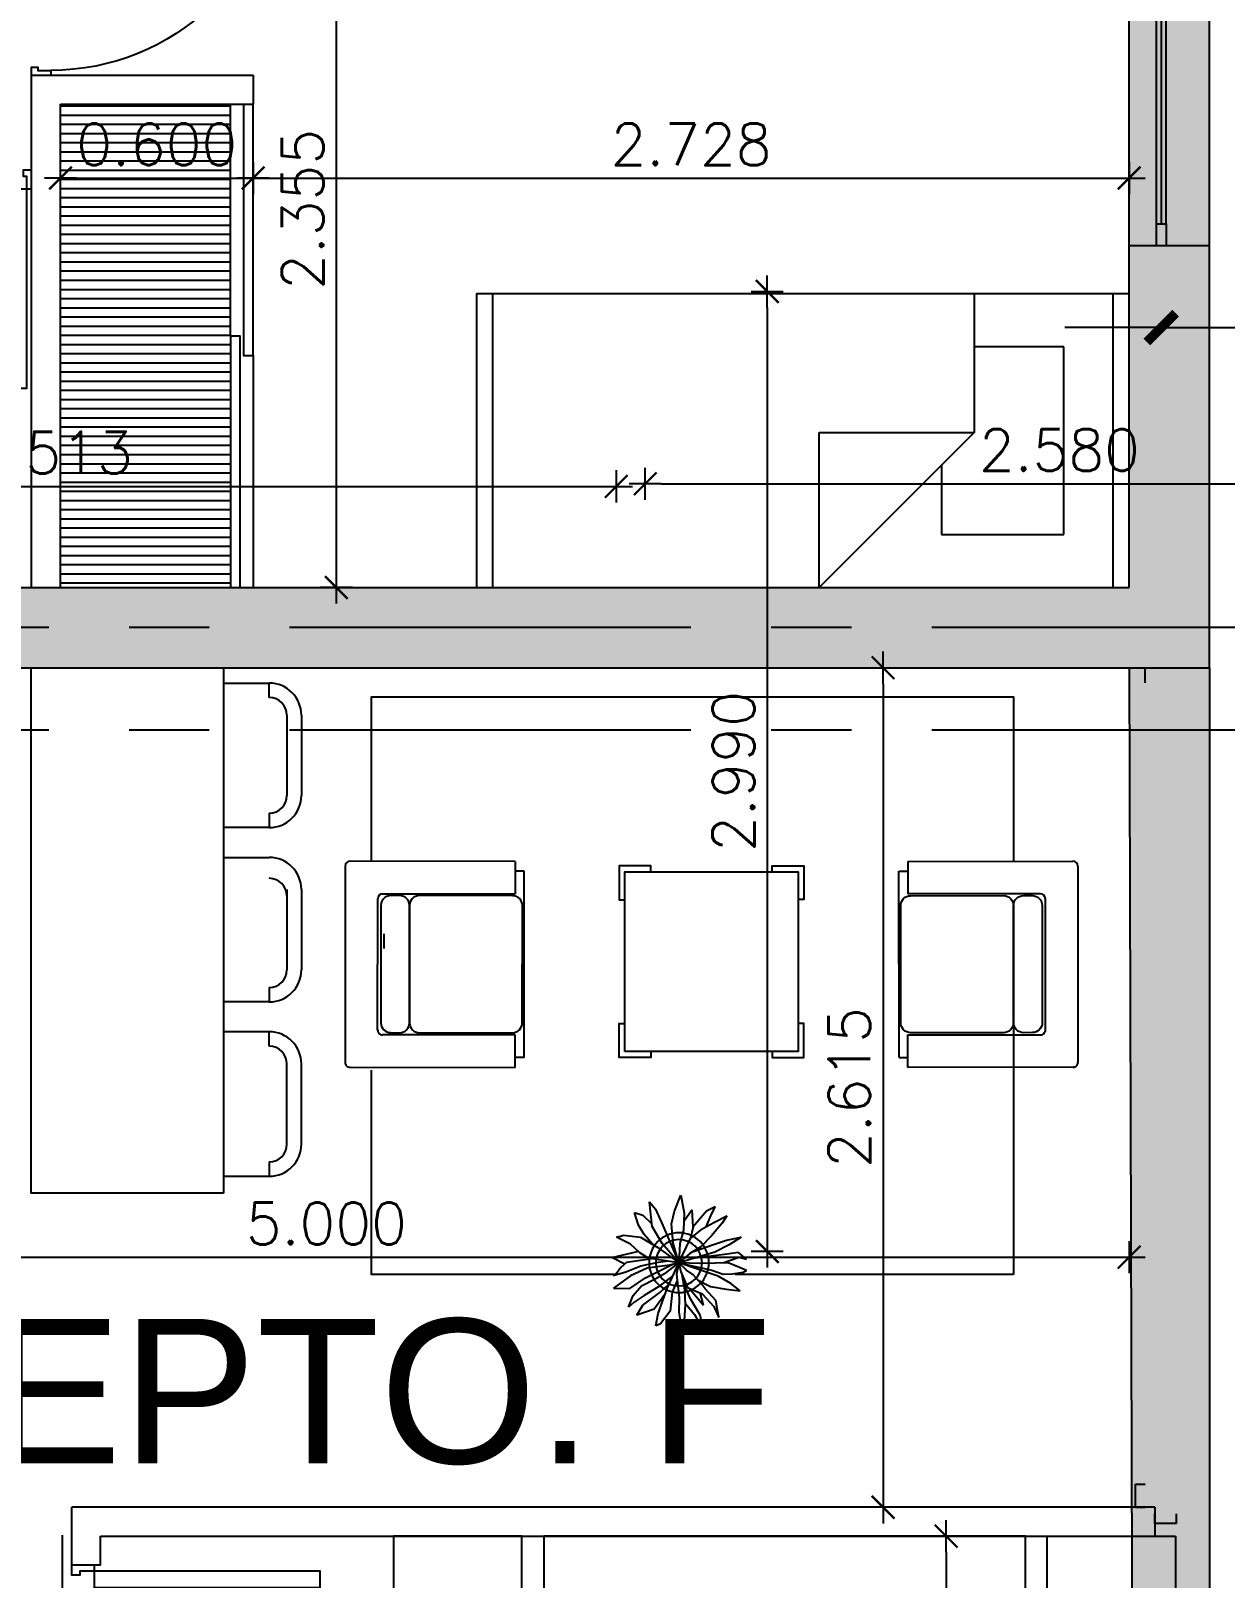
# Model space of a CAD drawing. Header units: millimetres. Extents: x 0 to 223, y -18 to 76.
# Drawn here: x 142.1 to 145.819, y 32.44 to 37.259 of the extents above; entities that cross this region are included whole.
import ezdxf

# ---------------------------------------------------------------- set-up
doc = ezdxf.new("R2010")
doc.units = ezdxf.units.MM
doc.linetypes.add('CENTER', pattern=[2, 1.25, -0.25, 0.25, -0.25])
for name, color, linetype in [('01', 1, 'Continuous'), ('04', 4, 'Continuous'), ('06', 6, 'Continuous'), ('COTAS', 1, 'Continuous'), ('COTAS1', 2, 'Continuous'), ('EJES', 1, 'CENTER'), ('GRIS', 9, 'Continuous'), ('MUROS_EST', 5, 'Continuous'), ('PUERTAS', 1, 'Continuous'), ('VIGAS_1', 2, 'Continuous')]:
    doc.layers.add(name, color=color, linetype=linetype)
doc.styles.add('Arial', font='arial.ttf')
doc.styles.add('INTERARQ', font='ROMANS.SHX')
doc.dimstyles.new('ESCALA_1-50', dxfattribs={"dimtxt": 0.13, "dimasz": 0.05, "dimexe": 0.18, "dimexo": 0.0625, "dimgap": 0.04, "dimtad": 1, "dimdec": 3, "dimzin": 0, "dimdsep": 46, "dimtxsty": 'INTERARQ', "dimblk": 'DIMTICK', "dimcen": 0.09, "dimse1": 1, "dimse2": 1, "dimclrd": 1, "dimclre": 1, "dimclrt": 2, "dimadec": 0, "dimazin": 0, "dimtfac": 4.5, "dimtdec": 3, "dimtofl": 0, "dimtmove": 2, "dimatfit": 3, "dimldrblk": 'DIMTICK', "dimfxl": 1, "dimtolj": 1, "dimtzin": 0, "dimarcsym": 0})
pattern_1 = [(0, (0, 0), (0, 6.985), [5.08, -1.905]), (90, (0, 0), (-6.985, 4e-16), [5.08, -1.905])]

# ---------------------------------------------------------------- blocks, each defined once
blk = doc.blocks.new('DIMTICK')
at = {"color": 1}
for p, q in [((0, 1), (0, -1)), ((-1, 0), (1, 0))]:
    blk.add_line(p, q, dxfattribs=at)
at = {"color": 3, "const_width": 0.141}
blk.add_lwpolyline([(0.707, 0.707), (-0.707, -0.707)], dxfattribs=at)
blk = doc.blocks.new('*D148')
at = {"layer": '01', "color": 1, "lineweight": -2, "transparency": 16777216}
blk.add_line((140.4598, 35.8401), (143.8728, 35.8401), dxfattribs=at)
at = {"layer": 'Defpoints', "color": 0, "transparency": 16777216}
for p in [(140.4098, 36.4473), (143.9228, 36.4472), (143.9228, 35.8401)]:
    blk.add_point(p, dxfattribs=at)
at = {"layer": '01', "color": 1, "lineweight": -2, "transparency": 16777216, "xscale": 0.05, "yscale": 0.05, "zscale": 0.05, "rotation": 180}
blk.add_blockref('DIMTICK', (140.4098, 35.8401), dxfattribs=at)
at = {"layer": '01', "color": 1, "lineweight": -2, "transparency": 16777216, "xscale": 0.05, "yscale": 0.05, "zscale": 0.05}
blk.add_blockref('DIMTICK', (143.9228, 35.8401), dxfattribs=at)
at = {"layer": '01', "color": 2, "transparency": 16777216, "insert": (142.1663, 35.9451), "char_height": 0.13, "attachment_point": 5, "style": 'INTERARQ'}
blk.add_mtext('\\A1;3.513', dxfattribs=at)
blk = doc.blocks.new('*D60')
at = {"layer": '01', "color": 1, "lineweight": -2, "transparency": 16777216}
blk.add_line((144.0628, 35.8483), (146.5428, 35.8483), dxfattribs=at)
at = {"layer": 'Defpoints', "color": 0, "transparency": 16777216}
for p in [(144.0128, 36.0063), (146.5928, 36.0063), (146.5928, 35.8483)]:
    blk.add_point(p, dxfattribs=at)
at = {"layer": '01', "color": 1, "lineweight": -2, "transparency": 16777216, "xscale": 0.05, "yscale": 0.05, "zscale": 0.05, "rotation": 180}
blk.add_blockref('DIMTICK', (144.0128, 35.8483), dxfattribs=at)
at = {"layer": '01', "color": 1, "lineweight": -2, "transparency": 16777216, "xscale": 0.05, "yscale": 0.05, "zscale": 0.05}
blk.add_blockref('DIMTICK', (146.5928, 35.8483), dxfattribs=at)
at = {"layer": '01', "color": 2, "transparency": 16777216, "insert": (145.3028, 35.9533), "char_height": 0.13, "attachment_point": 5, "style": 'INTERARQ'}
blk.add_mtext('\\A1;2.580', dxfattribs=at)
blk = doc.blocks.new('*D149')
at = {"layer": '01', "color": 1, "lineweight": -2, "transparency": 16777216}
blk.add_line((144.3929, 36.3973), (144.3929, 33.5073), dxfattribs=at)
at = {"layer": 'Defpoints', "color": 0, "transparency": 16777216}
for p in [(144.0128, 36.4473), (144.0128, 33.4573), (144.3929, 33.4573)]:
    blk.add_point(p, dxfattribs=at)
at = {"layer": '01', "color": 1, "lineweight": -2, "transparency": 16777216, "xscale": 0.05, "yscale": 0.05, "zscale": 0.05}
for p, rotation in [((144.3929, 36.4473), 90), ((144.3929, 33.4573), 270)]:
    blk.add_blockref('DIMTICK', p, dxfattribs=dict(at, rotation=rotation))
at = {"layer": '01', "color": 2, "transparency": 16777216, "insert": (144.2879, 34.9523), "char_height": 0.13, "attachment_point": 5, "rotation": 90, "style": 'INTERARQ'}
blk.add_mtext('\\A1;2.990', dxfattribs=at)
blk = doc.blocks.new('P_75')
at = {"color": 9}
blk.add_arc((-0.0129, 0.0592), 0.7221, 93.336, 179.9333, dxfattribs=at)
at = {"layer": 'PUERTAS'}
blk.add_lwpolyline([(-0.015, 0.06), (-0.055, 0.06), (-0.055, 0.78), (-0.0149, 0.78)], close=True, dxfattribs=at)
for points in [[(-0.75, 0), (-0.725, 0), (-0.725, 0.02), (-0.735, 0.02), (-0.735, 0.06), (-0.75, 0.06)], [(0, 0.06), (-0.015, 0.06), (-0.015, 0.02), (-0.025, 0.02), (-0.025, 0), (0, 0)]]:
    blk.add_lwpolyline(points, dxfattribs=at)
blk = doc.blocks.new('kkk')
at = {"color": 8}
for p, q in [((1260.806, 67.1615), (1260.8129, 67.1245)), ((1260.8198, 67.1558), (1260.806, 67.1615)), ((1260.8483, 67.1179), (1260.8198, 67.1558)), ((1260.8737, 67.1195), (1260.8806, 67.1649)), ((1260.8806, 67.1649), (1260.8845, 67.1748)), ((1260.8845, 67.1748), (1260.8906, 67.1459)), ((1260.8906, 67.1459), (1260.8937, 67.0989)), ((1260.9206, 67.1278), (1260.9337, 67.1517)), ((1260.9329, 67.1657), (1260.9422, 67.1517)), ((1260.9337, 67.1517), (1260.9329, 67.1657)), ((1260.9422, 67.1517), (1260.9376, 67.1294)), ((1260.7244, 67.1063), (1260.7383, 67.0717)), ((1260.7414, 67.0907), (1260.7244, 67.1063)), ((1260.7491, 67.1294), (1260.7675, 67.0997)), ((1260.8014, 67.1121), (1260.7491, 67.1294)), ((1260.7675, 67.0997), (1260.8175, 67.0626)), ((1260.8327, 67.0683), (1260.8014, 67.1121)), ((1260.8129, 67.1245), (1260.8391, 67.0503)), ((1260.8545, 67.061), (1260.8483, 67.1179)), ((1260.8752, 67.0783), (1260.8737, 67.1195)), ((1260.8937, 67.0989), (1260.8922, 67.0544)), ((1260.8936, 67.0948), (1260.9206, 67.1278)), ((1260.9053, 67.0503), (1260.9468, 67.0997)), ((1260.9376, 67.1294), (1260.9083, 67.0816)), ((1260.9468, 67.0997), (1260.9376, 67.0626)), ((1260.9437, 67.0659), (1260.9776, 67.1038)), ((1260.9776, 67.1038), (1260.993, 67.1368)), ((1260.993, 67.1368), (1260.9837, 67.0857)), ((1260.6806, 67.0494), (1260.7291, 67.0503)), ((1260.7306, 67.0132), (1260.6806, 67.0494)), ((1260.7291, 67.0503), (1260.7752, 67.0189)), ((1260.7383, 67.0717), (1260.7637, 67.0428)), ((1260.7714, 67.0717), (1260.7414, 67.0907)), ((1260.8121, 67.047), (1260.7714, 67.0717)), ((1260.8563, 67.013), (1260.8121, 67.047)), ((1260.8175, 67.0626), (1260.8437, 67.0387)), ((1260.8391, 67.0503), (1260.8744, 66.974)), ((1260.8696, 67.0272), (1260.8545, 67.061)), ((1260.8676, 67.0082), (1260.8752, 67.0783)), ((1260.8799, 67.0008), (1260.8999, 67.0478)), ((1260.8922, 67.0544), (1260.8838, 67.01)), ((1260.9083, 67.0816), (1260.888, 67.0333)), ((1260.8999, 67.0478), (1260.9437, 67.0659)), ((1260.9522, 67.0511), (1260.9399, 67.0354)), ((1260.9837, 67.0857), (1260.9522, 67.0511)), ((1260.9676, 67.0445), (1261.0145, 67.0527)), ((1261.0145, 67.0527), (1261.0561, 67.0577)), ((1261.0561, 67.0577), (1261.0284, 67.0354)), ((1260.6791, 67.0115), (1260.7168, 67.0008)), ((1260.689, 67.0057), (1260.6791, 67.0115)), ((1260.7021, 66.9884), (1260.689, 67.0057)), ((1260.7168, 67.0008), (1260.7614, 66.9835)), ((1260.7806, 66.9901), (1260.7306, 67.0132)), ((1260.7637, 67.0428), (1260.8037, 67.0214)), ((1260.7752, 67.0189), (1260.8563, 66.9787)), ((1260.8037, 67.0214), (1260.8383, 67.0024)), ((1260.8383, 67.0024), (1260.8744, 66.974)), ((1260.8744, 66.974), (1260.8676, 67.0082)), ((1260.8744, 66.974), (1260.8799, 67.0008)), ((1260.916, 67.0091), (1260.8968, 66.9959)), ((1260.9399, 67.0354), (1260.916, 67.0091)), ((1260.9299, 67.0244), (1260.9676, 67.0445)), ((1260.9645, 67.0049), (1260.9414, 66.9967)), ((1260.9907, 67.014), (1260.9645, 67.0049)), ((1260.9722, 66.9959), (1261.006, 67.0082)), ((1261.0284, 67.0354), (1260.9907, 67.014)), ((1261.006, 67.0082), (1261.033, 67.0066)), ((1261.033, 67.0066), (1261.0645, 67.0016)), ((1261.0645, 67.0016), (1261.0745, 66.9967)), ((1260.714, 66.9781), (1260.6752, 66.9588)), ((1260.6752, 66.9588), (1260.7514, 66.9406)), ((1260.7191, 66.9736), (1260.7021, 66.9884)), ((1260.7945, 66.9629), (1260.7191, 66.9736)), ((1260.7845, 66.9604), (1260.7583, 66.9447)), ((1260.7614, 66.9835), (1260.8137, 66.972)), ((1260.8475, 66.981), (1260.7806, 66.9901)), ((1260.8283, 66.967), (1260.7845, 66.9604)), ((1260.8121, 66.9291), (1260.8744, 66.974)), ((1260.8137, 66.972), (1260.8416, 66.9688)), ((1260.8744, 66.974), (1260.8245, 66.9175)), ((1260.8268, 66.864), (1260.8744, 66.974)), ((1260.8744, 66.974), (1260.8283, 66.967)), ((1260.8744, 66.974), (1260.8475, 66.981)), ((1260.8744, 66.974), (1260.8575, 66.9159)), ((1260.9414, 66.9967), (1260.8744, 66.974)), ((1260.8744, 66.974), (1260.9722, 66.9959)), ((1260.8968, 66.9959), (1260.8744, 66.974)), ((1260.9353, 66.9761), (1260.8744, 66.974)), ((1260.9807, 66.9423), (1260.8744, 66.974)), ((1260.9068, 66.9472), (1260.8744, 66.974)), ((1260.8744, 66.974), (1260.9091, 66.9027)), ((1260.8768, 66.9175), (1260.8744, 66.974)), ((1261.0091, 66.9497), (1260.9148, 66.962)), ((1260.983, 66.9752), (1260.9353, 66.9761)), ((1261.0207, 66.9744), (1260.983, 66.9752)), ((1261.0045, 66.9748), (1261.053, 66.9579)), ((1261.0537, 66.9884), (1261.0207, 66.9744)), ((1261.0745, 66.9637), (1261.0507, 66.9439)), ((1261.053, 66.9579), (1261.0745, 66.9637)), ((1261.0745, 66.9967), (1261.0537, 66.9884)), ((1260.7306, 66.9192), (1260.689, 66.8986)), ((1260.7583, 66.9447), (1260.7306, 66.9192)), ((1260.7606, 66.8978), (1260.8121, 66.9291)), ((1260.7971, 66.9199), (1260.7714, 66.8903)), ((1260.8245, 66.9175), (1260.7952, 66.8664)), ((1260.8575, 66.9159), (1260.8522, 66.859)), ((1260.8883, 66.8771), (1260.8768, 66.9175)), ((1260.9391, 66.9266), (1260.9068, 66.9472)), ((1260.9171, 66.9406), (1260.9768, 66.92)), ((1260.9714, 66.8945), (1260.9391, 66.9266)), ((1260.9768, 66.92), (1261.0153, 66.9068)), ((1261.023, 66.9208), (1260.9807, 66.9423)), ((1261.0507, 66.9439), (1261.0091, 66.9497)), ((1261.0591, 66.8986), (1261.023, 66.9208)), ((1260.689, 66.8986), (1260.7106, 66.892)), ((1260.7106, 66.892), (1260.7606, 66.8978)), ((1260.7545, 66.8623), (1260.7421, 66.8252)), ((1260.7714, 66.8903), (1260.7545, 66.8623)), ((1260.7952, 66.8664), (1260.7875, 66.7931)), ((1260.8045, 66.8153), (1260.8268, 66.864)), ((1260.8899, 66.8269), (1260.8883, 66.8771)), ((1260.9168, 66.8681), (1260.9076, 66.9043)), ((1260.9091, 66.9027), (1260.9453, 66.8722)), ((1260.9129, 66.817), (1260.916, 66.8681)), ((1260.916, 66.8681), (1260.956, 66.8203)), ((1260.9453, 66.8722), (1260.9776, 66.8549)), ((1260.9714, 66.8277), (1260.9545, 66.8673)), ((1261.0022, 66.8565), (1260.9714, 66.8945)), ((1261.0153, 66.9068), (1261.0591, 66.8986)), ((1260.7421, 66.8252), (1260.7675, 66.8326)), ((1260.7675, 66.8326), (1260.7937, 66.859)), ((1260.8522, 66.859), (1260.8614, 66.8211)), ((1260.8614, 66.8211), (1260.8799, 66.7733)), ((1260.8799, 66.7733), (1260.8899, 66.8269)), ((1260.8899, 66.85), (1260.9129, 66.817)), ((1260.956, 66.8203), (1260.9814, 66.8071)), ((1260.9814, 66.8071), (1260.9714, 66.8277)), ((1260.9776, 66.8549), (1261.016, 66.8351)), ((1261.016, 66.8351), (1261.0022, 66.8565)), ((1260.7875, 66.7931), (1260.8045, 66.8153))]:
    blk.add_line(p, q, dxfattribs=at)
for radius in [0.0887, 0.0687]:
    blk.add_circle((1260.8744, 66.974), radius, dxfattribs=at)
blk = doc.blocks.new('CAMA-GR')
blk.add_line((0.35, 0.75), (0.35, -0.75))
at = {"color": 9}
for p, q in [((1.695, -0.75), (1.695, 0.75)), ((1.73, -0.75), (1.73, 0.75)), ((1.765, -0.75), (1.765, 0.75)), ((1.8, -0.75), (1.8, 0.75)), ((0.6523, 0.65), (1.9, 0.65)), ((0.674, 0.615), (1.9, 0.615)), ((0.6821, 0.58), (1.9, 0.58)), ((0.6775, 0.545), (1.9, 0.545))]:
    blk.add_line(p, q, dxfattribs=at)
for points in [[(0, 1.2178), (0.4, 1.2178), (0.4, 0.8178), (0, 0.8178)], [(1.9, 0.75), (0, 0.75), (0, -0.75), (1.9, -0.75)], [(0, -1.2178), (0.4, -1.2178), (0.4, -0.8178), (0, -0.8178)]]:
    blk.add_lwpolyline(points, close=True)
blk.add_lwpolyline([(0.599, 0.75, 0.196142), (0.35, 0.175, -0.130879), (0.6366, 0.4914, 0.426673), (0.6638, 0.6332, -0.055293)], format="xyb", close=True)
blk = doc.blocks.new('P_65')
at = {"color": 9}
blk.add_arc((-0.0126, 0.059), 0.6224, 93.9051, 179.909, dxfattribs=at)
at = {"layer": 'PUERTAS'}
blk.add_lwpolyline([(-0.015, 0.06), (-0.055, 0.06), (-0.055, 0.68), (-0.015, 0.68)], close=True, dxfattribs=at)
for points in [[(-0.65, 0), (-0.625, 0), (-0.625, 0.02), (-0.635, 0.02), (-0.635, 0.06), (-0.65, 0.06)], [(0, 0.06), (-0.015, 0.06), (-0.015, 0.02), (-0.025, 0.02), (-0.025, 0), (0, 0)]]:
    blk.add_lwpolyline(points, dxfattribs=at)
blk = doc.blocks.new('MHPLN026')
for p, q in [((-1.9812, -0.4572), (-1.9812, 0.4572)), ((-0.4826, 0.4572), (-0.4826, 0.0254)), ((-0.0508, 0.4572), (-0.0508, -0.4572)), ((-0.2032, 0.2921), (-0.4826, 0.2921)), ((-0.2032, -0.2921), (-0.2032, 0.2921)), ((-0.9652, -0.4572), (-0.9652, 0.0254)), ((-0.4826, 0.0254), (-0.9652, -0.4572)), ((-0.9652, 0.0254), (-0.4826, 0.0254)), ((-0.5842, -0.0762), (-0.5842, -0.2921)), ((-0.5842, -0.2921), (-0.2032, -0.2921))]:
    blk.add_line(p, q)
blk.add_lwpolyline([(0, -0.4572), (0, 0.4572), (-2.032, 0.4572), (-2.032, -0.4572)], close=True)
blk = doc.blocks.new('Cama 1Pl')
blk.add_blockref('MHPLN026', (0, 0))
blk = doc.blocks.new('TICK1')
at = {"color": 2, "const_width": 0.2}
blk.add_lwpolyline([(-0.3, -0.3), (0.3, 0.3)], dxfattribs=at)
at = {"color": 2}
for points in [[(0, 0), (-1, 0)], [(0, 0), (1, 0)]]:
    blk.add_lwpolyline(points, dxfattribs=at)
blk = doc.blocks.new('*D304')
at = {"layer": '01', "color": 1, "lineweight": -2, "transparency": 16777216}
blk.add_line((142.8419, 36.8004), (145.47, 36.8004), dxfattribs=at)
at = {"layer": 'Defpoints', "color": 0, "transparency": 16777216}
for p in [(145.52, 36.8004), (142.7919, 35.5255), (145.52, 35.5255)]:
    blk.add_point(p, dxfattribs=at)
at = {"layer": '01', "color": 1, "lineweight": -2, "transparency": 16777216, "xscale": 0.05, "yscale": 0.05, "zscale": 0.05, "rotation": 180}
blk.add_blockref('DIMTICK', (142.7919, 36.8004), dxfattribs=at)
at = {"layer": '01', "color": 1, "lineweight": -2, "transparency": 16777216, "xscale": 0.05, "yscale": 0.05, "zscale": 0.05}
blk.add_blockref('DIMTICK', (145.52, 36.8004), dxfattribs=at)
at = {"layer": '01', "color": 2, "transparency": 16777216, "insert": (144.1559, 36.9054), "char_height": 0.13, "attachment_point": 5, "style": 'INTERARQ'}
blk.add_mtext('\\A1;2.728', dxfattribs=at)
blk = doc.blocks.new('*D305')
at = {"layer": '01', "color": 1, "lineweight": -2, "transparency": 16777216}
blk.add_line((142.2419, 36.8004), (142.7419, 36.8004), dxfattribs=at)
at = {"layer": 'Defpoints', "color": 0, "transparency": 16777216}
for p in [(142.1919, 37.0305), (142.7919, 37.0305), (142.7919, 36.8004)]:
    blk.add_point(p, dxfattribs=at)
at = {"layer": '01', "color": 1, "lineweight": -2, "transparency": 16777216, "xscale": 0.05, "yscale": 0.05, "zscale": 0.05, "rotation": 180}
blk.add_blockref('DIMTICK', (142.1919, 36.8004), dxfattribs=at)
at = {"layer": '01', "color": 1, "lineweight": -2, "transparency": 16777216, "xscale": 0.05, "yscale": 0.05, "zscale": 0.05}
blk.add_blockref('DIMTICK', (142.7919, 36.8004), dxfattribs=at)
at = {"layer": '01', "color": 2, "transparency": 16777216, "insert": (142.4919, 36.9054), "char_height": 0.13, "attachment_point": 5, "style": 'INTERARQ'}
blk.add_mtext('\\A1;0.600', dxfattribs=at)
blk = doc.blocks.new('*D306')
at = {"layer": '01', "color": 1, "lineweight": -2, "transparency": 16777216}
blk.add_line((143.051, 37.8304), (143.051, 35.5755), dxfattribs=at)
at = {"layer": 'Defpoints', "color": 0, "transparency": 16777216}
for p in [(145.52, 37.8804), (143.051, 35.5255), (145.52, 35.5255)]:
    blk.add_point(p, dxfattribs=at)
at = {"layer": '01', "color": 1, "lineweight": -2, "transparency": 16777216, "xscale": 0.05, "yscale": 0.05, "zscale": 0.05}
for p, rotation in [((143.051, 37.8804), 90), ((143.051, 35.5255), 270)]:
    blk.add_blockref('DIMTICK', p, dxfattribs=dict(at, rotation=rotation))
at = {"layer": '01', "color": 2, "transparency": 16777216, "insert": (142.946, 36.7029), "char_height": 0.13, "attachment_point": 5, "rotation": 90, "style": 'INTERARQ'}
blk.add_mtext('\\A1;2.355', dxfattribs=at)
blk = doc.blocks.new('*D307')
at = {"layer": '01', "color": 1, "lineweight": -2, "transparency": 16777216}
blk.add_line((144.7535, 35.2255), (144.7535, 32.7105), dxfattribs=at)
at = {"layer": 'Defpoints', "color": 0, "transparency": 16777216}
for p in [(145.52, 35.2755), (144.7535, 32.6605), (145.52, 32.6605)]:
    blk.add_point(p, dxfattribs=at)
at = {"layer": '01', "color": 1, "lineweight": -2, "transparency": 16777216, "xscale": 0.05, "yscale": 0.05, "zscale": 0.05}
for p, rotation in [((144.7535, 35.2755), 90), ((144.7535, 32.6605), 270)]:
    blk.add_blockref('DIMTICK', p, dxfattribs=dict(at, rotation=rotation))
at = {"layer": '01', "color": 2, "transparency": 16777216, "insert": (144.6485, 33.968), "char_height": 0.13, "attachment_point": 5, "rotation": 90, "style": 'INTERARQ'}
blk.add_mtext('\\A1;2.615', dxfattribs=at)
blk = doc.blocks.new('*D308')
at = {"layer": '01', "color": 1, "lineweight": -2, "transparency": 16777216}
blk.add_line((140.57, 33.4394), (145.47, 33.4394), dxfattribs=at)
at = {"layer": 'Defpoints', "color": 0, "transparency": 16777216}
for p in [(140.52, 35.2755), (145.52, 35.2755), (145.52, 33.4394)]:
    blk.add_point(p, dxfattribs=at)
at = {"layer": '01', "color": 1, "lineweight": -2, "transparency": 16777216, "xscale": 0.05, "yscale": 0.05, "zscale": 0.05, "rotation": 180}
blk.add_blockref('DIMTICK', (140.52, 33.4394), dxfattribs=at)
at = {"layer": '01', "color": 1, "lineweight": -2, "transparency": 16777216, "xscale": 0.05, "yscale": 0.05, "zscale": 0.05}
blk.add_blockref('DIMTICK', (145.52, 33.4394), dxfattribs=at)
at = {"layer": '01', "color": 2, "transparency": 16777216, "insert": (143.02, 33.5444), "char_height": 0.13, "attachment_point": 5, "style": 'INTERARQ'}
blk.add_mtext('\\A1;5.000', dxfattribs=at)
blk = doc.blocks.new('*D239')
at = {"layer": '01', "color": 1, "lineweight": -2, "transparency": 16777216}
blk.add_line((144.95, 32.5205), (144.95, 30.0605), dxfattribs=at)
at = {"layer": 'Defpoints', "color": 0, "transparency": 16777216}
for p in [(145.1527, 32.5705), (144.95, 30.0105), (145.1527, 30.0105)]:
    blk.add_point(p, dxfattribs=at)
at = {"layer": '01', "color": 1, "lineweight": -2, "transparency": 16777216, "xscale": 0.05, "yscale": 0.05, "zscale": 0.05}
for p, rotation in [((144.95, 32.5705), 90), ((144.95, 30.0105), 270)]:
    blk.add_blockref('DIMTICK', p, dxfattribs=dict(at, rotation=rotation))
at = {"layer": '01', "color": 2, "transparency": 16777216, "insert": (144.845, 31.2905), "char_height": 0.13, "attachment_point": 5, "rotation": 90, "style": 'INTERARQ'}
blk.add_mtext('\\A1;2.560', dxfattribs=at)

msp = doc.modelspace()

# ---------------------------------------------------------------- hatches: boundary and pattern name
h = msp.add_hatch()
h.set_pattern_fill('LINE', color=8, scale=0.009, style=0)
h.set_pattern_definition([(0, (-716.674428, 1114.07416), (0, 0.028575), [])])
h.paths.add_polyline_path([(142.7219, 36.3078), (142.7219, 37.0505), (142.1919, 37.0505), (142.1919, 35.5255), (142.7219, 35.5255)])
at = {"layer": 'MUROS_EST', "transparency": 33554687}
h = msp.add_hatch(dxfattribs=at)
h.set_pattern_fill('ANGLE', color=256)
h.set_pattern_definition(pattern_1)
h.paths.add_polyline_path([(141.2093, 35.5255), (140.42, 35.5255), (140.42, 35.4005), (141.2093, 35.4005)])
h.paths.add_polyline_path([(140.0619, 35.4005), (139.9619, 35.4005), (139.9619, 35.2755), (140.0619, 35.2755)])
h.paths.add_polyline_path([(140.0619, 36.549), (139.9619, 36.549), (139.9619, 35.4005), (140.0619, 35.4005)])
h.paths.add_polyline_path([(141.2093, 35.5255), (141.2093, 35.4005), (145.77, 35.4005), (145.77, 36.3348), (145.62, 36.3348), (145.52, 36.3348), (145.52, 35.5255), (143.488, 35.5255)])
h.paths.add_polyline_path([(145.77, 35.4005), (141.2093, 35.4005), (141.2093, 35.2755), (145.77, 35.2755)])
h.paths.add_polyline_path([(145.77, 36.5905), (145.635, 36.5905), (145.635, 36.5905), (145.605, 36.5905), (145.52, 36.5905), (145.52, 36.3348), (145.62, 36.3348), (145.77, 36.3348)])
h.paths.add_polyline_path([(145.62, 40.8103), (145.52, 40.8103), (145.52, 39.2405), (145.605, 39.2405), (145.605, 39.2405), (145.62, 39.2405)])
h.paths.add_polyline_path([(145.77, 40.8103), (145.62, 40.8103), (145.62, 39.2405), (145.77, 39.2405)])
h.paths.add_polyline_path([(145.62, 42.1705), (145.52, 42.1705), (145.52, 40.8103), (145.62, 40.8103)])
h.paths.add_polyline_path([(145.77, 42.1705), (145.62, 42.1705), (145.62, 40.8103), (145.77, 40.8103)])
h.paths.add_polyline_path([(145.62, 42.9304), (145.52, 42.9304), (145.52, 42.1705), (145.62, 42.1705)])
h.paths.add_polyline_path([(145.77, 42.9304), (145.62, 42.9304), (145.62, 42.1705), (145.77, 42.1705)])
h.paths.add_polyline_path([(145.62, 43.3304), (145.52, 43.3304), (145.52, 42.9304), (145.62, 42.9304)])
h.paths.add_polyline_path([(145.77, 43.3304), (145.62, 43.3304), (145.62, 42.9304), (145.77, 42.9304)])
h.paths.add_polyline_path([(139.2119, 44.0428), (139.0869, 44.0354), (139.0869, 42.1705), (139.2119, 42.1705)])
h.paths.add_polyline_path([(139.3369, 44.0502), (139.2119, 44.0428), (139.2119, 42.1705), (139.3369, 42.1705)])
h.paths.add_polyline_path([(139.2119, 42.1705), (139.0869, 42.1705), (139.0869, 40.8103), (139.2119, 40.8103)])
h.paths.add_polyline_path([(139.3369, 42.1705), (139.2119, 42.1705), (139.2119, 40.8103), (139.3369, 40.8103)])
h.paths.add_polyline_path([(139.2119, 40.8103), (139.0869, 40.8103), (139.0869, 37.476), (138.8004, 36.8915), (138.8902, 36.8475), (139.2119, 37.5038)])
h.paths.add_polyline_path([(139.2119, 44.1504), (139.0869, 44.1504), (139.0869, 44.0504), (139.2119, 44.0504)])
h.paths.add_polyline_path([(139.3369, 44.1504), (139.2119, 44.1504), (139.2119, 44.0504), (139.3369, 44.0504)])
h.paths.add_polyline_path([(139.3369, 37.7588), (139.2119, 37.5038), (139.3233, 37.5038), (139.3369, 37.5316)])
h.paths.add_polyline_path([(134.5444, 44.1504), (133.1119, 44.1504), (133.1119, 44.0504), (134.5444, 44.0504)])
h.paths.add_polyline_path([(134.5444, 44.0504), (133.1119, 44.0504), (133.1119, 43.2359), (133.3619, 43.2359), (133.3619, 43.2768), (133.3619, 43.7268), (133.3619, 43.9504), (134.5444, 43.9504)])
h.paths.add_polyline_path([(133.3619, 43.2359), (133.1119, 43.2359), (133.1119, 42.1705), (133.3619, 42.1705)])
h.paths.add_polyline_path([(130.1532, 40.4005), (130.1532, 40.6865), (129.9507, 40.6865), (129.9507, 40.4005)], flags=9)
h.paths.add_polyline_path([(130.2456, 39.0206), (130.2456, 39.3003), (130.0431, 39.3003), (130.0431, 39.0206)], flags=9)
h.paths.add_polyline_path([(130.2456, 39.7174), (130.2456, 40.0034), (130.0431, 40.0034), (130.0431, 39.7174)], flags=9)
h.paths.add_polyline_path([(130.2456, 36.4828), (130.2456, 36.8781), (130.0431, 36.8781), (130.0431, 36.4828)], flags=9)
h.paths.add_polyline_path([(130.2456, 37.3756), (130.2456, 37.6553), (130.0431, 37.6553), (130.0431, 37.3756)], flags=9)
h.paths.add_polyline_path([(130.2456, 38.1527), (130.2456, 38.5481), (130.0431, 38.5481), (130.0431, 38.1527)], flags=9)
h.paths.add_polyline_path([(130.2456, 35.6474), (130.2456, 35.9335), (130.0431, 35.9335), (130.0431, 35.6474)], flags=9)
h = msp.add_hatch(dxfattribs=at)
h.set_pattern_fill('ANGLE', color=256)
h.set_pattern_definition(pattern_1)
h.paths.add_polyline_path([(133.3619, 43.9504), (134.5444, 43.9504), (134.5444, 44.0504), (133.1119, 44.0504), (133.1119, 43.2359), (133.3619, 43.2359), (133.3619, 43.2768), (133.3619, 43.7268)])
h.paths.add_polyline_path([(134.5444, 44.1504), (133.1119, 44.1504), (133.1119, 44.0504), (134.5444, 44.0504)])
h.paths.add_polyline_path([(133.3619, 43.2359), (133.1119, 43.2359), (133.1119, 42.1705), (133.3619, 42.1705)])
h.paths.add_polyline_path([(133.1119, 40.2504), (133.1119, 40.8103), (133.3619, 40.8103), (133.3619, 40.2504)])
h.paths.add_polyline_path([(139.2119, 44.0428), (139.0869, 44.0354), (139.0869, 42.1705), (139.2119, 42.1705)])
h.paths.add_polyline_path([(139.3369, 44.0502), (139.2119, 44.0428), (139.2119, 42.1705), (139.3369, 42.1705)])
h.paths.add_polyline_path([(139.3369, 44.1504), (139.2119, 44.1504), (139.2119, 44.0504), (139.3369, 44.0504)])
h.paths.add_polyline_path([(139.2119, 44.1504), (139.0869, 44.1504), (139.0869, 44.0504), (139.2119, 44.0504)])
h.paths.add_polyline_path([(139.3369, 42.1705), (139.2119, 42.1705), (139.2119, 40.8103), (139.3369, 40.8103)])
h.paths.add_polyline_path([(139.2119, 42.1705), (139.0869, 42.1705), (139.0869, 40.8103), (139.2119, 40.8103)])
h.paths.add_polyline_path([(145.77, 35.4005), (141.2093, 35.4005), (141.2093, 35.2755), (145.77, 35.2755)])
h.paths.add_polyline_path([(141.2093, 35.4005), (140.42, 35.4005), (140.42, 35.0805), (140.52, 35.0805), (140.52, 35.2755), (141.2093, 35.2755)])
h.paths.add_polyline_path([(140.42, 35.4005), (140.0619, 35.4005), (140.0619, 35.2755), (140.32, 35.2755), (140.32, 35.0805), (140.42, 35.0805)])
h.paths.add_polyline_path([(140.0619, 35.4005), (139.9619, 35.4005), (139.9619, 35.2755), (140.0619, 35.2755)])
h.paths.add_polyline_path([(140.0619, 36.549), (139.9619, 36.549), (139.9619, 35.4005), (140.0619, 35.4005)])
h.paths.add_polyline_path([(140.1619, 36.549), (140.0619, 36.549), (140.0619, 35.4005), (140.42, 35.4005), (140.42, 35.5255), (140.1619, 35.5255)])
h.paths.add_polyline_path([(141.2093, 35.5255), (140.42, 35.5255), (140.42, 35.4005), (141.2093, 35.4005)])
h.paths.add_polyline_path([(145.77, 36.3348), (145.62, 36.3348), (145.52, 36.3348), (145.52, 35.5255), (143.488, 35.5255), (141.2093, 35.5255), (141.2093, 35.4005), (145.77, 35.4005)])
h.paths.add_polyline_path([(145.77, 36.5905), (145.635, 36.5905), (145.635, 36.5905), (145.605, 36.5905), (145.52, 36.5905), (145.52, 36.3348), (145.62, 36.3348), (145.77, 36.3348)])
h.paths.add_polyline_path([(142.1969, 31.6305), (140.42, 31.6305), (140.42, 31.5305), (142.0969, 31.5305), (142.0969, 30.9722), (142.1969, 30.9722)])
h.paths.add_polyline_path([(142.1969, 31.7305), (140.42, 31.7305), (140.42, 31.6305), (142.1969, 31.6305)])
h.paths.add_polyline_path([(140.42, 31.6305), (140.0619, 31.6305), (140.0619, 31.5305), (140.42, 31.5305)])
h.paths.add_polyline_path([(140.42, 31.7305), (140.0619, 31.7305), (140.0619, 31.6305), (140.42, 31.6305)])
h.paths.add_polyline_path([(140.0619, 31.7305), (139.9619, 31.7305), (139.9619, 31.6305), (140.0619, 31.6305)])
h.paths.add_polyline_path([(140.0619, 31.6305), (139.9619, 31.6305), (139.9619, 31.5305), (140.0619, 31.5305)])
h.paths.add_polyline_path([(142.2969, 31.6305), (142.1969, 31.6305), (142.1969, 30.9722), (142.2969, 30.9722)])
h.paths.add_polyline_path([(142.2969, 31.7305), (142.1969, 31.7305), (142.1969, 31.6305), (142.2969, 31.6305)])
h.paths.add_polyline_path([(142.1969, 30.9722), (142.0969, 30.9722), (142.0969, 29.8805), (142.1969, 29.8805)])
h.paths.add_polyline_path([(142.2969, 30.9722), (142.1969, 30.9722), (142.1969, 29.8805), (142.2969, 29.8805)])
h.paths.add_polyline_path([(145.72, 25.1305), (145.32, 25.1305), (145.32, 25.0305), (145.52, 25.0305), (145.52, 24.6805), (145.72, 24.6805)])
h.paths.add_polyline_path([(145.72, 25.2305), (145.42, 25.2305), (145.32, 25.2305), (145.32, 25.1305), (145.72, 25.1305)])
h.paths.add_polyline_path([(145.32, 25.2305), (142.1969, 25.2305), (142.1969, 25.1305), (145.32, 25.1305)])
h.paths.add_polyline_path([(145.32, 25.1305), (142.1969, 25.1305), (142.1969, 25.0305), (145.32, 25.0305)])
h.paths.add_polyline_path([(142.1969, 25.1305), (140.7676, 25.1305), (140.7676, 25.0305), (142.1969, 25.0305)])
h.paths.add_polyline_path([(142.1969, 25.2305), (140.7676, 25.2305), (140.7676, 25.1305), (142.1969, 25.1305)])
h.paths.add_polyline_path([(140.7676, 25.2305), (140.42, 25.2305), (140.42, 25.1305), (140.7676, 25.1305)])
h.paths.add_polyline_path([(140.7676, 25.1305), (140.42, 25.1305), (140.42, 25.0305), (140.7676, 25.0305)])
h.paths.add_polyline_path([(140.42, 25.1305), (140.0619, 25.1305), (140.0619, 24.6805), (140.1619, 24.6805), (140.1619, 25.0305), (140.42, 25.0305)])
h.paths.add_polyline_path([(140.42, 25.2305), (140.0619, 25.2305), (140.0619, 25.1305), (140.42, 25.1305)])
h.paths.add_polyline_path([(140.0619, 25.2305), (139.9619, 25.2305), (139.9619, 25.1305), (140.0619, 25.1305)])
h.paths.add_polyline_path([(140.0619, 25.1305), (139.9619, 25.1305), (139.9619, 24.6805), (140.0619, 24.6805)])
h.paths.add_polyline_path([(140.0619, 24.6805), (139.9619, 24.6805), (139.9619, 24.3305), (140.0619, 24.3305)])
h.paths.add_polyline_path([(140.1619, 24.6805), (140.0619, 24.6805), (140.0619, 24.3305), (140.1619, 24.3305)])
at = {"layer": 'PUERTAS', "transparency": 33554687}
h = msp.add_hatch(dxfattribs=at)
h.set_pattern_fill('ANGLE', color=256)
h.set_pattern_definition(pattern_1)
h.paths.add_polyline_path([(78.3046, 36.1822), (78.3046, 36.5327), (78.3046, 36.8327), (78.3046, 37.4473), (79.4871, 37.4473), (79.4871, 37.6473), (78.0546, 37.6473), (78.0546, 36.8327), (78.0546, 36.1822), (78.0546, 33.7473), (78.3046, 33.7473)])
edge = h.paths.add_edge_path()
edge.add_line((140.52, 32.6835), (140.52, 35.2755))
edge.add_line((140.52, 32.6835), (140.32, 32.6835))
edge.add_line((140.32, 32.6835), (140.32, 35.2755))
edge.add_line((140.52, 32.7505), (140.52, 34.6436))
edge.add_line((139.9619, 35.2755), (140.32, 35.2755))
edge.add_line((140.1619, 35.5255), (140.1619, 36.549))
edge.add_line((140.52, 35.2755), (145.77, 35.2755))
edge.add_line((140.1619, 35.5255), (145.52, 35.5255))
edge.add_line((139.9619, 35.2755), (139.9619, 36.549))
edge.add_line((139.9619, 36.549), (140.1619, 36.549))
edge.add_line((145.77, 35.2755), (145.77, 36.5905))
edge.add_line((145.52, 35.5255), (145.52, 36.5905))
at = {"layer": 'VIGAS_1', "transparency": 33554687}
h = msp.add_hatch(dxfattribs=at)
h.set_pattern_fill('ANGLE', color=5)
h.set_pattern_definition(pattern_1)
h.paths.add_polyline_path([(133.3619, 43.7268), (133.3619, 43.9504), (134.5444, 43.9504), (134.5444, 44.0504), (133.1119, 44.0504), (133.1119, 43.2359), (133.3619, 43.2359), (133.3619, 43.2768)])
h.paths.add_polyline_path([(134.5444, 44.1504), (133.1119, 44.1504), (133.1119, 44.0504), (134.5444, 44.0504)])
h.paths.add_polyline_path([(133.3619, 43.2359), (133.1119, 43.2359), (133.1119, 42.1705), (133.3619, 42.1705)])
h.paths.add_polyline_path([(133.1119, 40.2504), (133.1119, 40.8103), (133.3619, 40.8103), (133.3619, 40.2504)])
h.paths.add_polyline_path([(139.2119, 44.1504), (139.0869, 44.1504), (139.0869, 44.0504), (139.2119, 44.0504)])
h.paths.add_polyline_path([(139.3369, 44.1504), (139.2119, 44.1504), (139.2119, 44.0504), (139.3369, 44.0504)])
h.paths.add_polyline_path([(139.3369, 44.0502), (139.2119, 44.0428), (139.2119, 42.1705), (139.3369, 42.1705)])
h.paths.add_polyline_path([(139.2119, 44.0428), (139.0869, 44.0354), (139.0869, 42.1705), (139.2119, 42.1705)])
h.paths.add_polyline_path([(139.3369, 42.1705), (139.2119, 42.1705), (139.2119, 40.8103), (139.3369, 40.8103)])
h.paths.add_polyline_path([(139.2119, 42.1705), (139.0869, 42.1705), (139.0869, 40.8103), (139.2119, 40.8103)])
h.paths.add_polyline_path([(139.2119, 40.8103), (139.0869, 40.8103), (139.0869, 37.476), (138.8004, 36.8915), (138.8902, 36.8475), (139.2119, 37.5038)])
h.paths.add_polyline_path([(139.3369, 37.7588), (139.2119, 37.5038), (139.3233, 37.5038), (139.3369, 37.5316)])
h.paths.add_polyline_path([(145.77, 40.8103), (145.62, 40.8103), (145.62, 39.2405), (145.77, 39.2405)])
h.paths.add_polyline_path([(145.62, 40.8103), (145.52, 40.8103), (145.52, 39.2405), (145.605, 39.2405), (145.605, 39.2405), (145.62, 39.2405)])
h.paths.add_polyline_path([(145.62, 42.1705), (145.52, 42.1705), (145.52, 40.8103), (145.62, 40.8103)])
h.paths.add_polyline_path([(145.77, 42.1705), (145.62, 42.1705), (145.62, 40.8103), (145.77, 40.8103)])
h.paths.add_polyline_path([(145.77, 42.9304), (145.62, 42.9304), (145.62, 42.1705), (145.77, 42.1705)])
h.paths.add_polyline_path([(145.62, 42.9304), (145.52, 42.9304), (145.52, 42.1705), (145.62, 42.1705)])
h.paths.add_polyline_path([(145.62, 43.3304), (145.52, 43.3304), (145.52, 42.9304), (145.62, 42.9304)])
h.paths.add_polyline_path([(145.77, 43.3304), (145.62, 43.3304), (145.62, 42.9304), (145.77, 42.9304)])
h.paths.add_polyline_path([(145.77, 36.3348), (145.62, 36.3348), (145.52, 36.3348), (145.52, 35.5255), (143.488, 35.5255), (141.2093, 35.5255), (141.2093, 35.4005), (145.77, 35.4005)])
h.paths.add_polyline_path([(145.77, 36.5905), (145.635, 36.5905), (145.635, 36.5905), (145.605, 36.5905), (145.52, 36.5905), (145.52, 36.3348), (145.62, 36.3348), (145.77, 36.3348)])
h.paths.add_polyline_path([(145.77, 35.4005), (141.2093, 35.4005), (141.2093, 35.2755), (145.77, 35.2755)])
h.paths.add_polyline_path([(141.2093, 35.5255), (140.42, 35.5255), (140.42, 35.4005), (141.2093, 35.4005)])
h.paths.add_polyline_path([(141.2093, 35.4005), (140.42, 35.4005), (140.42, 35.0805), (140.52, 35.0805), (140.52, 35.2755), (141.2093, 35.2755)])
h.paths.add_polyline_path([(140.42, 35.4005), (140.0619, 35.4005), (140.0619, 35.2755), (140.32, 35.2755), (140.32, 35.0805), (140.42, 35.0805)])
h.paths.add_polyline_path([(140.42, 35.5255), (140.1619, 35.5255), (140.1619, 36.549), (140.0619, 36.549), (140.0619, 35.4005), (140.42, 35.4005)])
h.paths.add_polyline_path([(140.0619, 35.4005), (139.9619, 35.4005), (139.9619, 35.2755), (140.0619, 35.2755)])
h.paths.add_polyline_path([(140.0619, 36.549), (139.9619, 36.549), (139.9619, 35.4005), (140.0619, 35.4005)])
h.paths.add_polyline_path([(138.4619, 35.9505), (138.3619, 35.9505), (138.3619, 35.4005), (138.4619, 35.4005)])
h.paths.add_polyline_path([(138.5619, 35.9505), (138.4619, 35.9505), (138.4619, 35.4005), (138.5619, 35.4005)])
h.paths.add_polyline_path([(138.4619, 35.4005), (138.3619, 35.4005), (138.3619, 35.2055), (137.4869, 35.2055), (137.4869, 35.0805), (138.4619, 35.0805)])
h.paths.add_polyline_path([(138.5619, 35.4005), (138.4619, 35.4005), (138.4619, 35.0805), (138.5619, 35.0805)])
h.paths.add_polyline_path([(137.4869, 35.2055), (133.3619, 35.2055), (133.3619, 35.4005), (133.1119, 35.4005), (133.1119, 35.2055), (132.7619, 35.2055), (132.7619, 35.0805), (137.4869, 35.0805)])
h.paths.add_polyline_path([(133.3619, 36.1805), (133.1119, 36.1805), (133.1119, 36.1804), (133.1119, 35.4005), (133.3619, 35.4005)])
h.paths.add_polyline_path([(138.5619, 35.0805), (138.4619, 35.0805), (138.4619, 32.3905), (138.5619, 32.3905)])
h.paths.add_polyline_path([(138.396, 34.8913), (138.981, 34.8913), (138.981, 35.0863), (138.396, 35.0863)], flags=9)
h.paths.add_polyline_path([(137.2794, 32.8183), (137.2794, 33.4033), (137.0844, 33.4033), (137.0844, 32.8183)], flags=9)
h.paths.add_polyline_path([(137.4794, 32.4356), (137.4794, 33.0206), (137.2844, 33.0206), (137.2844, 32.4356)], flags=9)
h.paths.add_polyline_path([(137.4794, 33.8349), (137.4794, 34.4013), (137.2844, 34.4013), (137.2844, 33.8349)], flags=9)
h.paths.add_polyline_path([(137.4794, 31.623), (137.4794, 32.208), (137.2844, 32.208), (137.2844, 31.623)], flags=9)
h.paths.add_polyline_path([(137.4337, 31.1153), (137.4337, 31.7003), (137.2387, 31.7003), (137.2387, 31.1153)], flags=9)
h.paths.add_polyline_path([(135.3759, 32.5888), (135.6752, 32.5888), (135.6752, 32.8108), (135.3759, 32.8108)], flags=9)
h.paths.add_polyline_path([(135.3323, 32.9147), (135.7443, 32.9147), (135.7443, 33.1369), (135.3323, 33.1369)], flags=9)
h.paths.add_polyline_path([(134.1207, 31.6239), (137.3225, 31.6239), (137.3225, 32.3224), (134.1207, 32.3224)], flags=9)
h = msp.add_hatch(color=5, dxfattribs=at)
h.dxf.hatch_style = 1
h.paths.add_polyline_path([(139.3369, 44.1504), (139.0869, 44.1504), (139.0869, 43.9504), (139.0869, 37.476), (138.8004, 36.8915), (138.98, 36.8035), (139.3369, 37.5316)])
h.paths.add_polyline_path([(145.77, 43.3304), (145.52, 43.3304), (145.52, 39.2405), (145.77, 39.2405)])
h.paths.add_polyline_path([(140.1619, 35.5255), (140.1619, 36.549), (139.9619, 36.549), (139.9619, 35.2755), (140.32, 35.2755), (140.32, 32.6835), (140.52, 32.6835), (140.52, 35.2755), (145.77, 35.2755), (145.77, 36.5905), (145.52, 36.5905), (145.52, 35.5255)])
h = msp.add_hatch(color=256, dxfattribs=at)
h.dxf.hatch_style = 1
h.paths.add_polyline_path([(145.77, 39.2405), (145.52, 39.2405), (145.52, 38.2405), (145.52, 37.5905), (145.52, 36.5905), (145.77, 36.5905), (145.77, 37.5905), (145.77, 38.2405)])
h = msp.add_hatch(color=256, dxfattribs=at)
h.dxf.hatch_style = 1
h.paths.add_polyline_path([(145.77, 35.2755), (145.5207, 35.2755), (145.5362, 30.0105), (145.77, 30.0025)])

# ---------------------------------------------------------------- linework, layer by layer
at = {"color": 8}
for p, q in [((142.7219, 36.3078), (142.7219, 37.0305)), ((142.7919, 36.2478), (142.7919, 35.5255))]:
    msp.add_line(p, q, dxfattribs=at)
for points in [[(142.7619, 37.0305), (142.7619, 36.2478), (142.7919, 36.2478), (142.7919, 37.0305)], [(142.7519, 35.5255), (142.7519, 36.3078), (142.7219, 36.3078), (142.7219, 35.5255)]]:
    msp.add_lwpolyline(points, dxfattribs=at)
at = {"layer": '06'}
for p, q in [((142.1019, 37.1205), (142.7919, 37.1205)), ((142.1019, 35.5255), (142.1019, 37.1205)), ((142.7919, 37.1205), (142.7919, 37.0305)), ((142.1919, 37.0305), (142.7919, 37.0305)), ((142.1919, 35.5255), (142.1919, 37.0305)), ((145.52, 36.5905), (145.77, 36.5905)), ((145.6, 32.6605), (142.2269, 32.6605)), ((145.6, 32.6605), (145.6, 32.5705))]:
    msp.add_line(p, q, dxfattribs=at)
at = {"layer": 'COTAS'}
for p, q in [((145.605, 36.658), (145.605, 37.523)), ((145.62, 37.523), (145.62, 36.658)), ((145.635, 36.658), (145.635, 37.523)), ((145.605, 36.658), (145.635, 36.658)), ((145.605, 36.5905), (145.605, 36.658)), ((145.635, 36.658), (145.635, 36.5905)), ((145.605, 36.5905), (145.635, 36.5905)), ((145.57, 35.2281), (145.57, 35.2755)), ((145.54, 32.6605), (145.54, 32.7329)), ((145.54, 32.7329), (145.57, 32.7329)), ((145.54, 32.6605), (145.57, 32.6605)), ((145.6, 32.6105), (145.6, 32.6405)), ((145.6675, 32.6105), (145.6675, 32.6405)), ((145.6675, 32.6105), (145.6, 32.6105))]:
    msp.add_line(p, q, dxfattribs=at)
at = {"layer": 'COTAS1', "color": 2}
for p, q in [((145.47, 36.3348), (145.32, 36.3348)), ((145.62, 36.3348), (146.3447, 36.3348))]:
    msp.add_line(p, q, dxfattribs=at)
at = {"layer": 'EJES'}
for p, q in [((150.1554, 35.4005), (128.9622, 35.4005)), ((150.1554, 35.0805), (128.9622, 35.0805)), ((142.1969, 32.5737), (142.1969, 12.5479))]:
    msp.add_line(p, q, dxfattribs=at)
at = {"layer": 'GRIS'}
for p, q in [((142.1, 35.2755), (142.1, 33.6384)), ((142.7, 35.2755), (142.7, 33.6384)), ((142.7, 35.2274), (142.8421, 35.2274)), ((142.8421, 35.1824), (142.8421, 35.2274)), ((142.8971, 35.1274), (142.8971, 34.8774)), ((142.9421, 35.1274), (142.9421, 34.8774)), ((142.8422, 34.8224), (142.8422, 34.7774)), ((142.8422, 34.7774), (142.7, 34.7774)), ((142.7, 34.6844), (142.8422, 34.6844)), ((143.0785, 34.6572), (143.0783, 34.0461)), ((143.6082, 34.6722), (143.0939, 34.6725)), ((143.6082, 34.6722), (143.6081, 34.5709)), ((144.8306, 34.6722), (145.3449, 34.6725)), ((144.8306, 34.6722), (144.8307, 34.5709)), ((145.3603, 34.6572), (145.3605, 34.0461)), ((143.6358, 34.6416), (143.6081, 34.6416)), ((143.6355, 34.0611), (143.6358, 34.6416)), ((144.803, 34.6416), (144.8306, 34.6416)), ((144.8032, 34.0611), (144.803, 34.6416)), ((142.8972, 34.5844), (142.8972, 34.3344)), ((142.9422, 34.5845), (142.9422, 34.3345)), ((143.1796, 34.1473), (143.1798, 34.5558)), ((143.1951, 34.5711), (143.6081, 34.5709)), ((145.2437, 34.5711), (144.8307, 34.5709)), ((145.2592, 34.1473), (145.259, 34.5558)), ((143.1999, 34.4011), (143.1999, 34.4461)), ((142.8422, 34.2794), (142.8422, 34.2344)), ((142.8422, 34.2344), (142.7001, 34.2344)), ((142.8422, 34.1414), (142.7001, 34.1415)), ((142.8422, 34.0964), (142.8422, 34.1414)), ((143.6079, 34.1319), (143.1949, 34.132)), ((143.6079, 34.0305), (143.6079, 34.1319)), ((144.8309, 34.1319), (145.2439, 34.132)), ((144.8309, 34.0305), (144.8309, 34.1319)), ((142.8972, 33.7914), (142.8972, 34.0414)), ((142.9422, 33.7914), (142.9422, 34.0414)), ((143.0936, 34.0308), (143.6079, 34.0305)), ((143.6355, 34.0611), (143.6079, 34.0611)), ((144.8032, 34.0611), (144.8309, 34.0611)), ((145.3452, 34.0308), (144.8309, 34.0305)), ((142.8422, 33.7364), (142.8422, 33.6914)), ((142.7, 33.6915), (142.8422, 33.6914)), ((142.7, 33.6384), (142.1, 33.6384)), ((142.2269, 32.4805), (142.2269, 32.6605)), ((142.3169, 32.4805), (142.3169, 32.5705)), ((142.3169, 32.5705), (145.6, 32.5705)), ((142.3169, 32.4805), (142.2269, 32.4805))]:
    msp.add_line(p, q, dxfattribs=at)
for points in [[(143.1608, 34.6724), (143.1608, 35.1843), (145.16, 35.1843), (145.16, 34.6724)], [(144.0301, 34.64), (144.0301, 34.6583), (143.9317, 34.6583), (143.9317, 34.5527), (143.9494, 34.5527)], [(144.4084, 34.6406), (144.4084, 34.6588), (144.5068, 34.6588), (144.5068, 34.5533), (144.489, 34.5533)], [(145.16, 34.38), (145.16, 33.386)], [(144.0301, 34.08), (144.0301, 34.0618), (143.9317, 34.0618), (143.9317, 34.1673), (143.9494, 34.1673)], [(144.4087, 34.08), (144.4087, 34.0618), (144.5071, 34.0618), (144.5071, 34.1673), (144.4894, 34.1673)], [(143.9155, 33.386), (143.1608, 33.386), (143.1608, 34.0218)], [(145.16, 33.386), (145.16, 33.386), (144.2933, 33.386)], [(142.2969, 32.4805), (142.2969, 32.4615), (142.2522, 32.4615), (142.2522, 32.4488), (142.2269, 32.4488), (142.2269, 32.4805)]]:
    msp.add_lwpolyline(points, dxfattribs=at)
for points in [[(143.9494, 34.08), (143.9494, 34.64), (144.4894, 34.64), (144.4894, 34.08)], [(142.2969, 32.4615), (142.2969, 32.4108), (143.0011, 32.4108), (143.0011, 32.4615)]]:
    msp.add_lwpolyline(points, close=True, dxfattribs=at)
for points in [[(143.1898, 34.535), (143.1896, 34.1694, 0.414214), (143.2202, 34.1388), (143.2481, 34.1387, 0.414214), (143.2787, 34.1693), (143.2789, 34.5349, 0.414214), (143.2483, 34.5656), (143.2204, 34.5656, 0.414214)], [(143.2791, 34.5349), (143.279, 34.1693, 0.414214), (143.3096, 34.1387), (143.5995, 34.1386, 0.414214), (143.6301, 34.1692), (143.6303, 34.5348, 0.414214), (143.5997, 34.5654), (143.3098, 34.5655, 0.414214)], [(145.1596, 34.5349), (145.1598, 34.1693, -0.414214), (145.1292, 34.1387), (144.8393, 34.1386, -0.414214), (144.8087, 34.1692), (144.8085, 34.5348, -0.414214), (144.8391, 34.5654), (145.129, 34.5655, -0.414214)], [(145.249, 34.535), (145.2491, 34.1694, -0.414214), (145.2186, 34.1388), (145.1907, 34.1387, -0.414214), (145.1601, 34.1693), (145.1599, 34.5349, -0.414214), (145.1905, 34.5656), (145.2184, 34.5656, -0.414214)]]:
    msp.add_lwpolyline(points, format="xyb", close=True, dxfattribs=at)
for centre, radius, start, end in [((142.8421, 35.1274), 0.1, 0.0104, 90.0104), ((142.8421, 35.1274), 0.055, 0.0104, 90.0104), ((142.8421, 34.8774), 0.1, 270.0104, 0.0104), ((142.8421, 34.8774), 0.055, 270.0104, 0.0104), ((142.8422, 34.5844), 0.1, 0.0104, 90.0104), ((143.0938, 34.6572), 0.0153, 89.9741, 179.9741), ((145.3449, 34.6572), 0.0153, 0.0259, 90.0259), ((142.8422, 34.5644), 0.055, 0.0104, 90.0104), ((143.1951, 34.5558), 0.0153, 89.9741, 179.9741), ((145.2437, 34.5558), 0.0153, 0.0259, 90.0259), ((142.8422, 34.3344), 0.1, 270.0104, 0.0104), ((142.8422, 34.3344), 0.055, 270.0104, 0.0104), ((142.8422, 34.0414), 0.1, 359.9896, 89.9896), ((143.1949, 34.1473), 0.0153, 179.9741, 269.9741), ((145.2439, 34.1473), 0.0153, 270.0259, 0.0259), ((142.8422, 34.0414), 0.055, 359.9896, 89.9896), ((143.0936, 34.0461), 0.0153, 179.9741, 269.9741), ((145.3452, 34.0461), 0.0153, 270.0259, 0.0259), ((142.8422, 33.7914), 0.1, 269.9896, 359.9896), ((142.8422, 33.7914), 0.055, 269.9896, 359.9896)]:
    msp.add_arc(centre, radius, start, end, dxfattribs=at)
at = {"layer": 'MUROS_EST'}
for p, q in [((145.52, 35.5255), (145.52, 36.5905)), ((145.77, 35.2755), (145.77, 36.5905)), ((140.1619, 35.5255), (145.52, 35.5255)), ((140.52, 35.2755), (145.77, 35.2755))]:
    msp.add_line(p, q, dxfattribs=at)
at = {"layer": 'VIGAS_1'}
for p, q in [((145.52, 36.5905), (145.52, 37.5905)), ((145.77, 36.5905), (145.77, 37.5905))]:
    msp.add_line(p, q, dxfattribs=at)
for points in [[(145.52, 36.5905), (145.77, 36.5905)], [(145.77, 35.2755), (145.77, 30.0025), (145.5362, 30.0105), (145.5207, 35.2755), (145.77, 35.2755)]]:
    msp.add_lwpolyline(points, dxfattribs=at)

# ---------------------------------------------------------------- block references
at = {"layer": '06', "extrusion": (0, 0, -1), "zscale": -1, "rotation": 90}
msp.add_blockref('P_75', (-142.1019, 37.8705), dxfattribs=at)
at = {"layer": '06', "xscale": -1, "rotation": 180}
msp.add_blockref('P_65', (142.1019, 36.8255), dxfattribs=at)
at = {"layer": '06', "xscale": 0.1500000000000909, "yscale": 0.1500000000000909, "zscale": 0.1500000000000909}
msp.add_blockref('TICK1', (145.62, 36.3348), dxfattribs=at)
at = {"layer": 'GRIS'}
msp.add_blockref('Cama 1Pl', (145.52, 35.9827), dxfattribs=at)
at = {"layer": 'GRIS', "xscale": -1.050000000000181, "yscale": 1.049999999999272, "zscale": 1.049999999999999, "rotation": 180}
msp.add_blockref('kkk', (-1179.8002, 103.745), dxfattribs=at)
at = {"layer": 'GRIS', "extrusion": (0, 0, -1), "xscale": -1, "zscale": -1, "rotation": 90}
msp.add_blockref('CAMA-GR', (-144.4469, 32.5705), dxfattribs=at)

# ---------------------------------------------------------------- texts
at = {"layer": '04', "style": 'Arial'}
msp.add_text('DEPTO. F', height=0.45, dxfattribs=at).set_placement((141.5098, 32.7974))

# ---------------------------------------------------------------- dimensions: what is measured, and where the dimension line sits
at = {"layer": '01'}
for base, p1, p2, picture, middle in [((143.051, 35.5255), (145.52, 37.8804), (145.52, 35.5255), '*D306', (142.946, 36.7029)), ((144.3929, 33.4573), (144.0128, 36.4473), (144.0128, 33.4573), '*D149', (144.2879, 34.9523)), ((144.7535, 32.6605), (145.52, 35.2755), (145.52, 32.6605), '*D307', (144.6485, 33.968)), ((144.95, 30.0105), (145.1527, 32.5705), (145.1527, 30.0105), '*D239', (144.845, 31.2905))]:
    dim = msp.add_linear_dim(base=base, p1=p1, p2=p2, angle=90, dimstyle='ESCALA_1-50', dxfattribs=at)
    dim.commit()
    dim.dimension.update_dxf_attribs({"geometry": picture, "text_midpoint": middle})
for base, p1, p2, picture, middle in [((142.7919, 36.8004), (142.1919, 37.0305), (142.7919, 37.0305), '*D305', (142.4919, 36.9054)), ((145.52, 36.8004), (142.7919, 35.5255), (145.52, 35.5255), '*D304', (144.1559, 36.9054)), ((143.9228, 35.8401), (140.4098, 36.4473), (143.9228, 36.4472), '*D148', (142.1663, 35.9451)), ((146.5928, 35.8483), (144.0128, 36.0063), (146.5928, 36.0063), '*D60', (145.3028, 35.9533)), ((145.52, 33.4394), (140.52, 35.2755), (145.52, 35.2755), '*D308', (143.02, 33.5444))]:
    dim = msp.add_linear_dim(base=base, p1=p1, p2=p2, dimstyle='ESCALA_1-50', dxfattribs=at)
    dim.commit()
    dim.dimension.update_dxf_attribs({"geometry": picture, "text_midpoint": middle})

doc.saveas('drawing.dxf')
